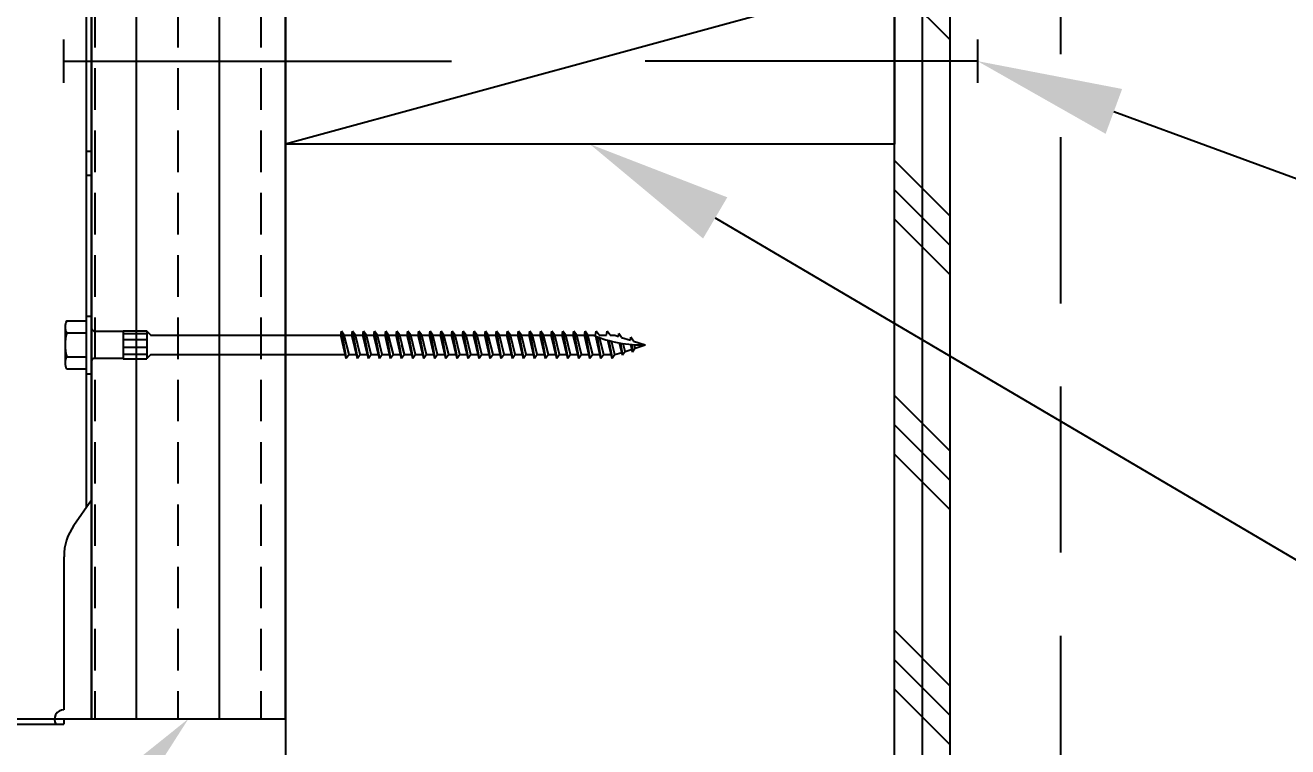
# Model space of a CAD drawing. Header units: inches. Extents: x -2661 to 42767, y -1222 to 9099.
# Drawn here: x -155.01 to -143.6, y 3463.62 to 3470.14 of the extents above; entities that cross this region are included whole.
import ezdxf
from ezdxf import colors
from ezdxf.entities.mleader import LeaderData, LeaderLine
from ezdxf.math import Vec2, Vec3

# ---------------------------------------------------------------- set-up
doc = ezdxf.new("R2010")
doc.units = ezdxf.units.IN
doc.header["$LTSCALE"] = 12
doc.header["$MEASUREMENT"] = 0
doc.linetypes.add('HIDDEN2', pattern=[0.1875, 0.125, -0.0625])
doc.layers.get('0').update_dxf_attribs({"linetype": 'CONTINUOUS'})
for name, color, linetype in [('S-ANNO-NOTE', 4, 'CONTINUOUS'), ('S-ARCH-FINISHES', 1, 'HIDDEN2'), ('S-FASTENERS', 2, 'CONTINUOUS'), ('S-NAIL', 2, 'CONTINUOUS'), ('S-SIMPSON', 2, 'CONTINUOUS'), ('S-WOOD', 3, 'CONTINUOUS')]:
    doc.layers.add(name, color=color, linetype=linetype)
doc.styles.add('Arial', font='arial.ttf', dxfattribs={"width": 0.85})

# ---------------------------------------------------------------- blocks, each defined once
blk = doc.blocks.new('*U1292')
at = {"color": 3}
blk.add_line((0.195, 0.25), (-0.195, 0.25), dxfattribs=at)
blk.add_line((0, 0.25), (0, -2.75))
blk = doc.blocks.new('IUS181-1188-r')
for p, q in [((-0.05, -0.05), (-0.05, -9.964)), ((0, -0.05), (0, -9.893)), ((-0.05, -6.751), (0, -6.751)), ((-0.05, -6.968), (0, -6.968)), ((-0.16, -10.127), (0, -9.898)), ((-0.25, -10.412), (-0.25, -11.795)), ((-2.25, -11.925), (-0.25, -11.925)), ((-0.25, -11.875), (-0.25, -11.925))]:
    blk.add_line(p, q)
at = {"linetype": 'Continuous'}
blk.add_line((-0.335, -11.875), (-0.25, -11.875), dxfattribs=at)
for centre, radius, start, end in [((0.248, -10.412), 0.497, 145, 180), ((-0.25, -11.88), 0.0855, 90, 211.7569)]:
    blk.add_arc(centre, radius, start, end)
blk = doc.blocks.new('*U1291')
at = {"layer": 'S-WOOD'}
h = blk.add_hatch(dxfattribs=at)
h.set_pattern_fill('ANSI33', color=1, scale=3, angle=45, style=0)
h.set_pattern_definition([(90, (0.25, -8.375), (-0.75, 1e-16), []), (90, (0.625, -8), (-0.75, 1e-16), [0.375, -0.1875])])
h.paths.add_polyline_path([(1.75, -11.875), (0, -11.875), (0, 0), (1.75, 0)])
at = {"color": 4}
blk.add_lwpolyline([(0, 0), (1.75, 0), (1.75, -11.875), (0, -11.875)], close=True, dxfattribs=at)
blk.add_lwpolyline([(1.75, -11.875), (0, -11.875), (0, 0), (1.75, 0)], close=True)
blk = doc.blocks.new('*U233')
at = {"color": 3}
blk.add_line((0.195, 0.25), (-0.195, 0.25), dxfattribs=at)
blk.add_line((0, 0.25), (0, -3.25))
blk = doc.blocks.new('*U517')
at = {"color": 0}
blk.add_line((0, 1.5), (5.5, 0), dxfattribs=at)
blk.add_lwpolyline([(0, 1.5), (0, 0), (5.5, 0), (5.5, 1.5)], close=True)
blk = doc.blocks.new('SDS.25X5-f')
at = {"layer": 'S-SIMPSON'}
for p, q in [((0.162, 0.24), (-0.162, 0.24)), ((-0.217, 0.224), (-0.217, 0.05)), ((-0.108, 0.224), (-0.108, 0.05)), ((0.108, 0.224), (0.108, 0.05)), ((0.217, 0.224), (0.217, 0.05)), ((0.26, 0.05), (-0.26, 0.05)), ((-0.26, 0.05), (-0.26, 0)), ((0.26, 0), (-0.26, 0)), ((0.26, 0.05), (0.26, 0)), ((-0.126, -0.286), (-0.126, -0.5)), ((0.126, -0.286), (-0.126, -0.286)), ((-0.082, -0.286), (-0.082, -0.5)), ((-0.019, -0.286), (-0.019, -0.5)), ((0.049, -0.286), (0.049, -0.5)), ((0.102, -0.286), (0.102, -0.5)), ((0.126, -0.286), (0.126, -0.5)), ((0.128, -0.5), (-0.124, -0.5)), ((-0.087, -0.536), (-0.123, -0.5)), ((-0.087, -0.536), (-0.087, -2.291)), ((0.123, -0.5), (0.087, -0.536)), ((0.087, -0.532), (0.087, -2.25)), ((0.087, -0.532), (0.087, -2.25)), ((-0.087, -0.575), (-0.087, -2.291)), ((-0.087, -2.225), (-0.087, -2.291)), ((-0.087, -2.225), (-0.087, -2.291)), ((-0.087, -2.225), (-0.087, -2.291)), ((0.087, -2.182), (0.087, -2.25)), ((0.087, -2.182), (0.087, -2.25))]:
    blk.add_line(p, q, dxfattribs=at)
at = {"layer": 'S-SIMPSON', "color": 1}
for p, q in [((-0.123, -2.3), (0.087, -2.25)), ((-0.123, -2.3), (0.087, -2.25)), ((-0.123, -2.3), (0.087, -2.25)), ((0.123, -2.256), (-0.123, -2.3)), ((0.123, -2.256), (-0.123, -2.3)), ((0.123, -2.256), (-0.123, -2.3)), ((0.087, -2.25), (0.123, -2.256)), ((0.087, -2.25), (0.123, -2.256)), ((0.087, -2.25), (0.123, -2.256)), ((0.087, -2.282), (0.123, -2.256)), ((0.087, -2.282), (0.123, -2.256)), ((0.087, -2.282), (0.123, -2.256)), ((-0.087, -2.325), (-0.123, -2.3)), ((-0.087, -2.325), (-0.123, -2.3)), ((-0.087, -2.325), (-0.123, -2.3)), ((-0.123, -2.4), (0.087, -2.35)), ((-0.123, -2.4), (0.087, -2.35)), ((-0.123, -2.4), (0.087, -2.35)), ((-0.123, -2.4), (0.087, -2.35)), ((0.123, -2.356), (-0.123, -2.4)), ((0.123, -2.356), (-0.123, -2.4)), ((0.123, -2.356), (-0.123, -2.4)), ((0.123, -2.356), (-0.123, -2.4)), ((-0.087, -2.325), (0.087, -2.282)), ((-0.087, -2.325), (0.087, -2.282)), ((-0.087, -2.325), (0.087, -2.282)), ((-0.087, -2.325), (-0.087, -2.391)), ((-0.087, -2.325), (-0.087, -2.391)), ((-0.087, -2.325), (-0.087, -2.391)), ((-0.087, -2.325), (-0.087, -2.391)), ((-0.087, -2.325), (-0.087, -2.391)), ((-0.087, -2.325), (-0.087, -2.391)), ((-0.087, -2.425), (0.087, -2.382)), ((-0.087, -2.425), (0.087, -2.382)), ((-0.087, -2.425), (0.087, -2.382)), ((-0.087, -2.425), (0.087, -2.382)), ((0.087, -2.282), (0.087, -2.35)), ((0.087, -2.282), (0.087, -2.35)), ((0.087, -2.282), (0.087, -2.35)), ((0.087, -2.282), (0.087, -2.35)), ((0.087, -2.282), (0.087, -2.35)), ((0.087, -2.282), (0.087, -2.35)), ((0.087, -2.35), (0.123, -2.356)), ((0.087, -2.35), (0.123, -2.356)), ((0.087, -2.35), (0.123, -2.356)), ((0.087, -2.35), (0.123, -2.356)), ((0.087, -2.382), (0.123, -2.356)), ((0.087, -2.382), (0.123, -2.356)), ((0.087, -2.382), (0.123, -2.356)), ((0.087, -2.382), (0.123, -2.356)), ((0.087, -2.382), (0.087, -2.45)), ((0.087, -2.382), (0.087, -2.45)), ((0.087, -2.382), (0.087, -2.45)), ((0.087, -2.382), (0.087, -2.45)), ((0.087, -2.382), (0.087, -2.45)), ((0.087, -2.382), (0.087, -2.45)), ((0.087, -2.382), (0.087, -2.45)), ((0.087, -2.382), (0.087, -2.45)), ((0.087, -2.382), (0.087, -2.45)), ((0.087, -2.382), (0.087, -2.45)), ((-0.087, -2.425), (-0.123, -2.4)), ((-0.087, -2.425), (-0.123, -2.4)), ((-0.087, -2.425), (-0.123, -2.4)), ((-0.087, -2.425), (-0.123, -2.4)), ((-0.087, -2.425), (-0.123, -2.4)), ((-0.123, -2.5), (0.087, -2.45)), ((-0.123, -2.5), (0.087, -2.45)), ((-0.123, -2.5), (0.087, -2.45)), ((-0.123, -2.5), (0.087, -2.45)), ((-0.123, -2.5), (0.087, -2.45)), ((-0.123, -2.5), (0.087, -2.45)), ((-0.123, -2.5), (0.087, -2.45)), ((-0.123, -2.5), (0.087, -2.45)), ((0.123, -2.456), (-0.123, -2.5)), ((0.123, -2.456), (-0.123, -2.5)), ((0.123, -2.456), (-0.123, -2.5)), ((0.123, -2.456), (-0.123, -2.5)), ((0.123, -2.456), (-0.123, -2.5)), ((0.123, -2.456), (-0.123, -2.5)), ((0.123, -2.456), (-0.123, -2.5)), ((0.123, -2.456), (-0.123, -2.5)), ((0.123, -2.456), (-0.123, -2.5)), ((-0.087, -2.525), (-0.123, -2.5)), ((-0.087, -2.525), (-0.123, -2.5)), ((-0.087, -2.525), (-0.123, -2.5)), ((-0.087, -2.525), (-0.123, -2.5)), ((-0.087, -2.525), (-0.123, -2.5)), ((-0.087, -2.525), (-0.123, -2.5)), ((-0.087, -2.525), (-0.123, -2.5)), ((-0.087, -2.525), (-0.123, -2.5)), ((-0.087, -2.525), (-0.123, -2.5)), ((-0.087, -2.525), (-0.123, -2.5)), ((-0.087, -2.525), (-0.123, -2.5)), ((-0.087, -2.525), (-0.123, -2.5)), ((-0.087, -2.525), (-0.123, -2.5)), ((-0.087, -2.425), (0, -2.403)), ((-0.087, -2.425), (-0.087, -2.491)), ((-0.087, -2.425), (-0.087, -2.491)), ((-0.087, -2.425), (-0.087, -2.491)), ((-0.087, -2.425), (-0.087, -2.491)), ((-0.087, -2.425), (-0.087, -2.491)), ((-0.087, -2.425), (-0.087, -2.491)), ((-0.087, -2.425), (-0.087, -2.491)), ((-0.087, -2.425), (-0.087, -2.491)), ((-0.087, -2.425), (-0.087, -2.491)), ((-0.087, -2.425), (-0.087, -2.491)), ((-0.087, -2.425), (-0.087, -2.491)), ((-0.087, -2.425), (-0.087, -2.491)), ((-0.087, -2.491), (0.087, -2.45)), ((-0.087, -2.525), (0.087, -2.482)), ((-0.087, -2.525), (0.087, -2.482)), ((-0.087, -2.525), (0.087, -2.482)), ((-0.087, -2.525), (0.087, -2.482)), ((-0.087, -2.525), (0.087, -2.482)), ((-0.087, -2.525), (0.087, -2.482)), ((-0.087, -2.525), (0.087, -2.482)), ((-0.087, -2.525), (0.087, -2.482)), ((-0.087, -2.525), (0.087, -2.482)), ((-0.087, -2.525), (0.013, -2.5)), ((-0.087, -2.525), (0.013, -2.5)), ((-0.087, -2.525), (0.013, -2.5)), ((-0.087, -2.525), (0, -2.503)), ((0.087, -2.45), (0.123, -2.456)), ((0.087, -2.45), (0.123, -2.456)), ((0.087, -2.45), (0.123, -2.456)), ((0.087, -2.45), (0.123, -2.456)), ((0.087, -2.45), (0.123, -2.456)), ((0.087, -2.45), (0.123, -2.456)), ((0.087, -2.45), (0.123, -2.456)), ((0.087, -2.45), (0.123, -2.456)), ((0.087, -2.45), (0.123, -2.456)), ((0.087, -2.482), (0.123, -2.456)), ((0.087, -2.482), (0.123, -2.456)), ((0.087, -2.482), (0.123, -2.456)), ((0.087, -2.482), (0.123, -2.456)), ((0.087, -2.482), (0.123, -2.456)), ((0.087, -2.482), (0.123, -2.456)), ((0.087, -2.482), (0.123, -2.456)), ((0.087, -2.482), (0.123, -2.456)), ((0.087, -2.482), (0.123, -2.456)), ((0.087, -2.482), (0.087, -2.55)), ((0.087, -2.482), (0.087, -2.55)), ((0.087, -2.482), (0.087, -2.55)), ((0.087, -2.482), (0.087, -2.55)), ((0.087, -2.482), (0.087, -2.55)), ((0.087, -2.482), (0.087, -2.55)), ((0.087, -2.482), (0.087, -2.55)), ((0.087, -2.482), (0.087, -2.55)), ((0.087, -2.482), (0.087, -2.55)), ((0.087, -2.482), (0.087, -2.55)), ((0.087, -2.482), (0.087, -2.55)), ((0.087, -2.482), (0.087, -2.55)), ((0.087, -2.482), (0.087, -2.55)), ((-0.123, -2.6), (0.087, -2.55)), ((-0.123, -2.6), (0.087, -2.55)), ((-0.123, -2.6), (0.087, -2.55)), ((-0.123, -2.6), (0.087, -2.55)), ((-0.123, -2.6), (0.087, -2.55)), ((-0.123, -2.6), (0.087, -2.55)), ((-0.123, -2.6), (0.087, -2.55)), ((-0.123, -2.6), (0.087, -2.55)), ((-0.123, -2.6), (0.087, -2.55)), ((0.123, -2.556), (-0.123, -2.6)), ((0.123, -2.556), (-0.123, -2.6)), ((0.123, -2.556), (-0.123, -2.6)), ((0.123, -2.556), (-0.123, -2.6)), ((0.123, -2.556), (-0.123, -2.6)), ((0.123, -2.556), (-0.123, -2.6)), ((0.123, -2.556), (-0.123, -2.6)), ((0.123, -2.556), (-0.123, -2.6)), ((0.123, -2.556), (-0.123, -2.6)), ((-0.087, -2.625), (-0.123, -2.6)), ((-0.087, -2.625), (-0.123, -2.6)), ((-0.087, -2.625), (-0.123, -2.6)), ((-0.087, -2.625), (-0.123, -2.6)), ((-0.087, -2.625), (-0.123, -2.6)), ((-0.087, -2.625), (-0.123, -2.6)), ((-0.087, -2.625), (-0.123, -2.6)), ((-0.087, -2.625), (-0.123, -2.6)), ((-0.087, -2.625), (-0.123, -2.6)), ((-0.087, -2.525), (-0.087, -2.591)), ((-0.087, -2.525), (-0.087, -2.591)), ((-0.087, -2.525), (-0.087, -2.591)), ((-0.087, -2.525), (-0.087, -2.591)), ((-0.087, -2.525), (-0.087, -2.591)), ((-0.087, -2.525), (-0.087, -2.591)), ((-0.087, -2.525), (-0.087, -2.591)), ((-0.087, -2.525), (-0.087, -2.591)), ((-0.087, -2.525), (-0.087, -2.591)), ((-0.087, -2.525), (-0.087, -2.591)), ((-0.087, -2.525), (-0.087, -2.591)), ((-0.087, -2.625), (0.087, -2.582)), ((-0.087, -2.625), (0.087, -2.582)), ((-0.087, -2.625), (0.087, -2.582)), ((-0.087, -2.625), (0.087, -2.582)), ((-0.087, -2.625), (0.087, -2.582)), ((-0.087, -2.625), (0.087, -2.582)), ((-0.087, -2.625), (0.087, -2.582)), ((-0.087, -2.625), (0.087, -2.582)), ((-0.087, -2.625), (0.087, -2.582)), ((0.087, -2.55), (0.123, -2.556)), ((0.087, -2.55), (0.123, -2.556)), ((0.087, -2.55), (0.123, -2.556)), ((0.087, -2.55), (0.123, -2.556)), ((0.087, -2.55), (0.123, -2.556)), ((0.087, -2.55), (0.123, -2.556)), ((0.087, -2.55), (0.123, -2.556)), ((0.087, -2.55), (0.123, -2.556)), ((0.087, -2.55), (0.123, -2.556)), ((0.087, -2.582), (0.123, -2.556)), ((0.087, -2.582), (0.123, -2.556)), ((0.087, -2.582), (0.123, -2.556)), ((0.087, -2.582), (0.123, -2.556)), ((0.087, -2.582), (0.123, -2.556)), ((0.087, -2.582), (0.123, -2.556)), ((0.087, -2.582), (0.123, -2.556)), ((0.087, -2.582), (0.123, -2.556)), ((0.087, -2.582), (0.123, -2.556)), ((0.087, -2.582), (0.087, -2.65)), ((0.087, -2.582), (0.087, -2.65)), ((0.087, -2.582), (0.087, -2.65)), ((0.087, -2.582), (0.087, -2.65)), ((0.087, -2.582), (0.087, -2.65)), ((0.087, -2.582), (0.087, -2.65)), ((0.087, -2.582), (0.087, -2.65)), ((0.087, -2.582), (0.087, -2.65)), ((0.087, -2.582), (0.087, -2.65)), ((0.087, -2.582), (0.087, -2.65)), ((0.087, -2.582), (0.087, -2.65)), ((-0.123, -2.7), (0.087, -2.65)), ((-0.123, -2.7), (0.087, -2.65)), ((-0.123, -2.7), (0.087, -2.65)), ((-0.123, -2.7), (0.087, -2.65)), ((-0.123, -2.7), (0.087, -2.65)), ((-0.123, -2.7), (0.087, -2.65)), ((-0.123, -2.7), (0.087, -2.65)), ((-0.123, -2.7), (0.087, -2.65)), ((-0.123, -2.7), (0.087, -2.65)), ((-0.123, -2.7), (0.087, -2.65)), ((-0.123, -2.7), (0.087, -2.65)), ((0.123, -2.656), (-0.123, -2.7)), ((0.123, -2.656), (-0.123, -2.7)), ((0.123, -2.656), (-0.123, -2.7)), ((0.123, -2.656), (-0.123, -2.7)), ((0.123, -2.656), (-0.123, -2.7)), ((0.123, -2.656), (-0.123, -2.7)), ((0.123, -2.656), (-0.123, -2.7)), ((0.123, -2.656), (-0.123, -2.7)), ((0.123, -2.656), (-0.123, -2.7)), ((0.123, -2.656), (-0.123, -2.7)), ((0.123, -2.656), (-0.123, -2.7)), ((-0.087, -2.725), (-0.123, -2.7)), ((-0.087, -2.725), (-0.123, -2.7)), ((-0.087, -2.725), (-0.123, -2.7)), ((-0.087, -2.725), (-0.123, -2.7)), ((-0.087, -2.725), (-0.123, -2.7)), ((-0.087, -2.725), (-0.123, -2.7)), ((-0.087, -2.725), (-0.123, -2.7)), ((-0.087, -2.725), (-0.123, -2.7)), ((-0.087, -2.725), (-0.123, -2.7)), ((-0.087, -2.725), (-0.123, -2.7)), ((-0.087, -2.725), (-0.123, -2.7)), ((-0.087, -2.725), (-0.123, -2.7)), ((-0.087, -2.725), (-0.123, -2.7)), ((-0.087, -2.625), (-0.087, -2.691)), ((-0.087, -2.625), (-0.087, -2.691)), ((-0.087, -2.625), (-0.087, -2.691)), ((-0.087, -2.625), (-0.087, -2.691)), ((-0.087, -2.625), (-0.087, -2.691)), ((-0.087, -2.625), (-0.087, -2.691)), ((-0.087, -2.625), (-0.087, -2.691)), ((-0.087, -2.625), (-0.087, -2.691)), ((-0.087, -2.625), (-0.087, -2.691)), ((-0.087, -2.625), (-0.087, -2.691)), ((-0.087, -2.625), (-0.087, -2.691)), ((-0.087, -2.725), (0.087, -2.682)), ((-0.087, -2.725), (0.087, -2.682)), ((-0.087, -2.725), (0.087, -2.682)), ((-0.087, -2.725), (0.087, -2.682)), ((-0.087, -2.725), (0.087, -2.682)), ((-0.087, -2.725), (0.087, -2.682)), ((-0.087, -2.725), (0.087, -2.682)), ((-0.087, -2.725), (0.087, -2.682)), ((-0.087, -2.725), (0.087, -2.682)), ((-0.087, -2.725), (0.087, -2.682)), ((-0.087, -2.725), (0.087, -2.682)), ((-0.087, -2.725), (0, -2.703)), ((-0.087, -2.725), (0, -2.703)), ((-0.087, -2.725), (-0.087, -2.791)), ((-0.087, -2.725), (-0.087, -2.791)), ((-0.087, -2.725), (-0.087, -2.791)), ((-0.087, -2.725), (-0.087, -2.791)), ((-0.087, -2.725), (-0.087, -2.791)), ((-0.087, -2.725), (-0.087, -2.791)), ((-0.087, -2.725), (-0.087, -2.791)), ((-0.087, -2.725), (-0.087, -2.791)), ((-0.087, -2.725), (-0.087, -2.791)), ((-0.087, -2.725), (-0.087, -2.791)), ((0.087, -2.65), (0.123, -2.656)), ((0.087, -2.65), (0.123, -2.656)), ((0.087, -2.65), (0.123, -2.656)), ((0.087, -2.65), (0.123, -2.656)), ((0.087, -2.65), (0.123, -2.656)), ((0.087, -2.65), (0.123, -2.656)), ((0.087, -2.65), (0.123, -2.656)), ((0.087, -2.65), (0.123, -2.656)), ((0.087, -2.65), (0.123, -2.656)), ((0.087, -2.65), (0.123, -2.656)), ((0.087, -2.65), (0.123, -2.656)), ((0.087, -2.682), (0.123, -2.656)), ((0.087, -2.682), (0.123, -2.656)), ((0.087, -2.682), (0.123, -2.656)), ((0.087, -2.682), (0.123, -2.656)), ((0.087, -2.682), (0.123, -2.656)), ((0.087, -2.682), (0.123, -2.656)), ((0.087, -2.682), (0.123, -2.656)), ((0.087, -2.682), (0.123, -2.656)), ((0.087, -2.682), (0.123, -2.656)), ((0.087, -2.682), (0.123, -2.656)), ((0.087, -2.682), (0.123, -2.656)), ((0.087, -2.682), (0.087, -2.75)), ((0.087, -2.682), (0.087, -2.75)), ((0.087, -2.682), (0.087, -2.75)), ((0.087, -2.682), (0.087, -2.75)), ((0.087, -2.682), (0.087, -2.75)), ((0.087, -2.682), (0.087, -2.75)), ((0.087, -2.682), (0.087, -2.75)), ((0.087, -2.682), (0.087, -2.75)), ((-0.123, -2.8), (0.087, -2.75)), ((-0.123, -2.8), (0.087, -2.75)), ((-0.123, -2.8), (0.087, -2.75)), ((-0.123, -2.8), (0.087, -2.75)), ((-0.123, -2.8), (0.087, -2.75)), ((-0.123, -2.8), (0.087, -2.75)), ((-0.123, -2.8), (0.087, -2.75)), ((-0.123, -2.8), (0.087, -2.75)), ((0.123, -2.756), (-0.123, -2.8)), ((0.123, -2.756), (-0.123, -2.8)), ((0.123, -2.756), (-0.123, -2.8)), ((0.123, -2.756), (-0.123, -2.8)), ((0.123, -2.756), (-0.123, -2.8)), ((0.123, -2.756), (-0.123, -2.8)), ((0.123, -2.756), (-0.123, -2.8)), ((0.123, -2.756), (-0.123, -2.8)), ((0.123, -2.756), (-0.123, -2.8)), ((-0.087, -2.825), (-0.123, -2.8)), ((-0.087, -2.825), (-0.123, -2.8)), ((-0.087, -2.825), (-0.123, -2.8)), ((-0.087, -2.825), (-0.123, -2.8)), ((-0.087, -2.825), (-0.123, -2.8)), ((-0.087, -2.825), (-0.123, -2.8)), ((-0.087, -2.825), (-0.123, -2.8)), ((-0.087, -2.825), (-0.123, -2.8)), ((-0.087, -2.825), (-0.123, -2.8)), ((-0.087, -2.825), (-0.123, -2.8)), ((-0.123, -2.9), (0.087, -2.85)), ((-0.123, -2.9), (0.087, -2.85)), ((-0.123, -2.9), (0.087, -2.85)), ((-0.123, -2.9), (0.087, -2.85)), ((-0.123, -2.9), (0.087, -2.85)), ((-0.123, -2.9), (0.087, -2.85)), ((-0.087, -2.791), (0.087, -2.75)), ((-0.087, -2.825), (0.087, -2.782)), ((-0.087, -2.825), (0.087, -2.782)), ((-0.087, -2.825), (0.087, -2.782)), ((-0.087, -2.825), (0.087, -2.782)), ((-0.087, -2.825), (0.087, -2.782)), ((-0.087, -2.825), (0.087, -2.782)), ((-0.087, -2.825), (0.087, -2.782)), ((-0.087, -2.825), (0.087, -2.782)), ((-0.087, -2.825), (0.087, -2.782)), ((-0.087, -2.825), (0, -2.803)), ((-0.087, -2.825), (-0.087, -2.891)), ((-0.087, -2.825), (-0.087, -2.891)), ((-0.087, -2.825), (-0.087, -2.891)), ((-0.087, -2.825), (-0.087, -2.891)), ((-0.087, -2.825), (-0.087, -2.891)), ((-0.087, -2.825), (-0.087, -2.891)), ((-0.087, -2.825), (-0.087, -2.891)), ((-0.087, -2.825), (-0.087, -2.891)), ((0.087, -2.75), (0.123, -2.756)), ((0.087, -2.75), (0.123, -2.756)), ((0.087, -2.75), (0.123, -2.756)), ((0.087, -2.75), (0.123, -2.756)), ((0.087, -2.75), (0.123, -2.756)), ((0.087, -2.75), (0.123, -2.756)), ((0.087, -2.75), (0.123, -2.756)), ((0.087, -2.75), (0.123, -2.756)), ((0.087, -2.75), (0.123, -2.756)), ((0.087, -2.782), (0.123, -2.756)), ((0.087, -2.782), (0.123, -2.756)), ((0.087, -2.782), (0.123, -2.756)), ((0.087, -2.782), (0.123, -2.756)), ((0.087, -2.782), (0.123, -2.756)), ((0.087, -2.782), (0.123, -2.756)), ((0.087, -2.782), (0.123, -2.756)), ((0.087, -2.782), (0.123, -2.756)), ((0.087, -2.782), (0.123, -2.756)), ((0.087, -2.782), (0.087, -2.85)), ((0.087, -2.782), (0.087, -2.85)), ((0.087, -2.782), (0.087, -2.85)), ((0.087, -2.782), (0.087, -2.85)), ((0.087, -2.782), (0.087, -2.85)), ((0.087, -2.782), (0.087, -2.85)), ((0.087, -2.782), (0.087, -2.85)), ((0.087, -2.782), (0.087, -2.85)), ((0.087, -2.782), (0.087, -2.85)), ((0.087, -2.85), (0.123, -2.856)), ((0.087, -2.85), (0.123, -2.856)), ((0.087, -2.85), (0.123, -2.856)), ((0.087, -2.85), (0.123, -2.856)), ((0.087, -2.85), (0.123, -2.856)), ((0.087, -2.85), (0.123, -2.856)), ((0.123, -2.856), (-0.123, -2.9)), ((0.123, -2.856), (-0.123, -2.9)), ((0.123, -2.856), (-0.123, -2.9)), ((0.123, -2.856), (-0.123, -2.9)), ((0.123, -2.856), (-0.123, -2.9)), ((0.123, -2.856), (-0.123, -2.9)), ((-0.087, -2.925), (-0.123, -2.9)), ((-0.087, -2.925), (-0.123, -2.9)), ((-0.087, -2.925), (-0.123, -2.9)), ((-0.087, -2.925), (-0.123, -2.9)), ((-0.087, -2.925), (-0.123, -2.9)), ((-0.087, -2.925), (-0.123, -2.9)), ((-0.123, -3), (0.087, -2.95)), ((-0.123, -3), (0.087, -2.95)), ((-0.123, -3), (0.087, -2.95)), ((-0.123, -3), (0.087, -2.95)), ((-0.123, -3), (0.087, -2.95)), ((-0.123, -3), (0.087, -2.95)), ((-0.123, -3), (0.087, -2.95)), ((0.123, -2.956), (-0.123, -3)), ((0.123, -2.956), (-0.123, -3)), ((0.123, -2.956), (-0.123, -3)), ((0.123, -2.956), (-0.123, -3)), ((0.123, -2.956), (-0.123, -3)), ((0.123, -2.956), (-0.123, -3)), ((0.123, -2.956), (-0.123, -3)), ((-0.087, -2.925), (0.087, -2.882)), ((-0.087, -2.925), (0.087, -2.882)), ((-0.087, -2.925), (0.087, -2.882)), ((-0.087, -2.925), (0.087, -2.882)), ((-0.087, -2.925), (0.087, -2.882)), ((-0.087, -2.925), (0.087, -2.882)), ((-0.087, -2.925), (-0.087, -2.991)), ((-0.087, -2.925), (-0.087, -2.991)), ((-0.087, -2.925), (-0.087, -2.991)), ((-0.087, -2.925), (-0.087, -2.991)), ((-0.087, -2.925), (-0.087, -2.991)), ((-0.087, -2.925), (-0.087, -2.991)), ((-0.087, -2.925), (-0.087, -2.991)), ((0.087, -2.882), (0.123, -2.856)), ((0.087, -2.882), (0.123, -2.856)), ((0.087, -2.882), (0.123, -2.856)), ((0.087, -2.882), (0.123, -2.856)), ((0.087, -2.882), (0.123, -2.856)), ((0.087, -2.882), (0.123, -2.856)), ((0.087, -2.882), (0.087, -2.95)), ((0.087, -2.882), (0.087, -2.95)), ((0.087, -2.882), (0.087, -2.95)), ((0.087, -2.882), (0.087, -2.95)), ((0.087, -2.882), (0.087, -2.95)), ((0.087, -2.882), (0.087, -2.95)), ((0.087, -2.882), (0.087, -2.95)), ((0.087, -2.95), (0.123, -2.956)), ((0.087, -2.95), (0.123, -2.956)), ((0.087, -2.95), (0.123, -2.956)), ((0.087, -2.95), (0.123, -2.956)), ((0.087, -2.95), (0.123, -2.956)), ((0.087, -2.95), (0.123, -2.956)), ((0.087, -2.95), (0.123, -2.956)), ((0.087, -2.982), (0.123, -2.956)), ((0.087, -2.982), (0.123, -2.956)), ((0.087, -2.982), (0.123, -2.956)), ((0.087, -2.982), (0.123, -2.956)), ((0.087, -2.982), (0.123, -2.956)), ((0.087, -2.982), (0.123, -2.956)), ((0.087, -2.982), (0.123, -2.956)), ((-0.087, -3.025), (-0.123, -3)), ((-0.087, -3.025), (-0.123, -3)), ((-0.087, -3.025), (-0.123, -3)), ((-0.087, -3.025), (-0.123, -3)), ((-0.087, -3.025), (-0.123, -3)), ((-0.087, -3.025), (-0.123, -3)), ((-0.087, -3.025), (-0.123, -3)), ((-0.087, -3.025), (-0.123, -3)), ((-0.123, -3.1), (0.087, -3.05)), ((-0.123, -3.1), (0.087, -3.05)), ((-0.123, -3.1), (0.087, -3.05)), ((-0.123, -3.1), (0.087, -3.05)), ((-0.123, -3.1), (0.087, -3.05)), ((-0.123, -3.1), (0.087, -3.05)), ((0.123, -3.056), (-0.123, -3.1)), ((0.123, -3.056), (-0.123, -3.1)), ((0.123, -3.056), (-0.123, -3.1)), ((0.123, -3.056), (-0.123, -3.1)), ((0.123, -3.056), (-0.123, -3.1)), ((0.123, -3.056), (-0.123, -3.1)), ((-0.087, -3.025), (0.087, -2.982)), ((-0.087, -3.025), (0.087, -2.982)), ((-0.087, -3.025), (0.087, -2.982)), ((-0.087, -3.025), (0.087, -2.982)), ((-0.087, -3.025), (0.087, -2.982)), ((-0.087, -3.025), (0.087, -2.982)), ((-0.087, -3.025), (0.087, -2.982)), ((-0.087, -3.025), (0, -3.003)), ((-0.087, -3.025), (-0.087, -3.091)), ((-0.087, -3.025), (-0.087, -3.091)), ((-0.087, -3.025), (-0.087, -3.091)), ((-0.087, -3.025), (-0.087, -3.091)), ((-0.087, -3.025), (-0.087, -3.091)), ((-0.087, -3.025), (-0.087, -3.091)), ((-0.087, -3.025), (-0.087, -3.091)), ((-0.087, -3.025), (-0.087, -3.091)), ((0.087, -2.982), (0.087, -3.05)), ((0.087, -2.982), (0.087, -3.05)), ((0.087, -2.982), (0.087, -3.05)), ((0.087, -2.982), (0.087, -3.05)), ((0.087, -2.982), (0.087, -3.05)), ((0.087, -2.982), (0.087, -3.05)), ((0.087, -2.982), (0.087, -3.05)), ((0.087, -2.982), (0.087, -3.05)), ((0.087, -2.982), (0.087, -3.05)), ((0.087, -2.982), (0.087, -3.05)), ((0.087, -2.982), (0.087, -3.05)), ((0.087, -2.982), (0.087, -3.05)), ((0.087, -2.982), (0.087, -3.05)), ((0.087, -2.982), (0.087, -3.05)), ((0.087, -3.05), (0.123, -3.056)), ((0.087, -3.05), (0.123, -3.056)), ((0.087, -3.05), (0.123, -3.056)), ((0.087, -3.05), (0.123, -3.056)), ((0.087, -3.05), (0.123, -3.056)), ((0.087, -3.05), (0.123, -3.056)), ((0.087, -3.082), (0.123, -3.056)), ((0.087, -3.082), (0.123, -3.056)), ((0.087, -3.082), (0.123, -3.056)), ((0.087, -3.082), (0.123, -3.056)), ((0.087, -3.082), (0.123, -3.056)), ((0.087, -3.082), (0.123, -3.056)), ((-0.087, -3.125), (-0.123, -3.1)), ((-0.087, -3.125), (-0.123, -3.1)), ((-0.087, -3.125), (-0.123, -3.1)), ((-0.087, -3.125), (-0.123, -3.1)), ((-0.087, -3.125), (-0.123, -3.1)), ((-0.087, -3.125), (-0.123, -3.1)), ((-0.087, -3.125), (-0.123, -3.1)), ((-0.123, -3.2), (0.087, -3.15)), ((-0.123, -3.2), (0.087, -3.15)), ((-0.123, -3.2), (0.087, -3.15)), ((0.123, -3.156), (-0.123, -3.2)), ((0.123, -3.156), (-0.123, -3.2)), ((0.123, -3.156), (-0.123, -3.2)), ((-0.087, -3.125), (0.087, -3.082)), ((-0.087, -3.125), (0.087, -3.082)), ((-0.087, -3.125), (0.087, -3.082)), ((-0.087, -3.125), (0.087, -3.082)), ((-0.087, -3.125), (0.087, -3.082)), ((-0.087, -3.125), (0.087, -3.082)), ((-0.087, -3.125), (0, -3.103)), ((-0.087, -3.125), (-0.087, -3.191)), ((-0.087, -3.125), (-0.087, -3.191)), ((-0.087, -3.125), (-0.087, -3.191)), ((-0.087, -3.125), (-0.087, -3.191)), ((-0.087, -3.125), (-0.087, -3.191)), ((-0.087, -3.125), (-0.087, -3.191)), ((-0.087, -3.125), (-0.087, -3.191)), ((-0.087, -3.225), (0.087, -3.182)), ((-0.087, -3.225), (0.087, -3.182)), ((-0.087, -3.225), (0.087, -3.182)), ((0.087, -3.082), (0.087, -3.15)), ((0.087, -3.082), (0.087, -3.15)), ((0.087, -3.082), (0.087, -3.15)), ((0.087, -3.082), (0.087, -3.15)), ((0.087, -3.082), (0.087, -3.15)), ((0.087, -3.082), (0.087, -3.15)), ((0.087, -3.082), (0.087, -3.15)), ((0.087, -3.15), (0.123, -3.156)), ((0.087, -3.15), (0.123, -3.156)), ((0.087, -3.15), (0.123, -3.156)), ((0.087, -3.182), (0.123, -3.156)), ((0.087, -3.182), (0.123, -3.156)), ((0.087, -3.182), (0.123, -3.156)), ((0.087, -3.182), (0.087, -3.25)), ((0.087, -3.182), (0.087, -3.25)), ((0.087, -3.182), (0.087, -3.25)), ((0.087, -3.182), (0.087, -3.25)), ((0.087, -3.182), (0.087, -3.25)), ((-0.087, -3.225), (-0.123, -3.2)), ((-0.087, -3.225), (-0.123, -3.2)), ((-0.087, -3.225), (-0.123, -3.2)), ((-0.123, -3.3), (0.087, -3.25)), ((-0.123, -3.3), (0.087, -3.25)), ((-0.123, -3.3), (0.087, -3.25)), ((0.123, -3.256), (-0.123, -3.3)), ((0.123, -3.256), (-0.123, -3.3)), ((0.123, -3.256), (-0.123, -3.3)), ((-0.087, -3.325), (-0.123, -3.3)), ((-0.087, -3.325), (-0.123, -3.3)), ((-0.087, -3.325), (-0.123, -3.3)), ((-0.087, -3.225), (-0.087, -3.291)), ((-0.087, -3.225), (-0.087, -3.291)), ((-0.087, -3.225), (-0.087, -3.291)), ((-0.087, -3.225), (-0.087, -3.291)), ((-0.087, -3.225), (-0.087, -3.291)), ((-0.087, -3.325), (0.087, -3.282)), ((-0.087, -3.325), (0.087, -3.282)), ((-0.087, -3.325), (0.087, -3.282)), ((0.087, -3.25), (0.123, -3.256)), ((0.087, -3.25), (0.123, -3.256)), ((0.087, -3.25), (0.123, -3.256)), ((0.087, -3.282), (0.123, -3.256)), ((0.087, -3.282), (0.123, -3.256)), ((0.087, -3.282), (0.123, -3.256)), ((0.087, -3.282), (0.087, -3.35)), ((0.087, -3.282), (0.087, -3.35)), ((0.087, -3.282), (0.087, -3.35)), ((0.087, -3.282), (0.087, -3.35)), ((0.087, -3.282), (0.087, -3.35)), ((0.087, -3.282), (0.087, -3.35)), ((0.087, -3.282), (0.087, -3.35)), ((0.087, -3.282), (0.087, -3.35)), ((-0.123, -3.4), (0.087, -3.35)), ((-0.123, -3.4), (0.087, -3.35)), ((-0.123, -3.4), (0.087, -3.35)), ((-0.123, -3.4), (0.087, -3.35)), ((0.123, -3.356), (-0.123, -3.4)), ((0.123, -3.356), (-0.123, -3.4)), ((0.123, -3.356), (-0.123, -3.4)), ((0.123, -3.356), (-0.123, -3.4)), ((-0.087, -3.425), (-0.123, -3.4)), ((-0.087, -3.425), (-0.123, -3.4)), ((-0.087, -3.425), (-0.123, -3.4)), ((-0.087, -3.425), (-0.123, -3.4)), ((-0.087, -3.325), (-0.087, -3.391)), ((-0.087, -3.325), (-0.087, -3.391)), ((-0.087, -3.325), (-0.087, -3.391)), ((-0.087, -3.325), (-0.087, -3.391)), ((-0.087, -3.325), (-0.087, -3.391)), ((-0.087, -3.325), (-0.087, -3.391)), ((-0.087, -3.325), (-0.087, -3.391)), ((-0.087, -3.325), (-0.087, -3.391)), ((-0.087, -3.425), (0.087, -3.382)), ((-0.087, -3.425), (0.087, -3.382)), ((-0.087, -3.425), (0.087, -3.382)), ((-0.087, -3.425), (0.087, -3.382)), ((0.087, -3.35), (0.123, -3.356)), ((0.087, -3.35), (0.123, -3.356)), ((0.087, -3.35), (0.123, -3.356)), ((0.087, -3.35), (0.123, -3.356)), ((0.087, -3.382), (0.123, -3.356)), ((0.087, -3.382), (0.123, -3.356)), ((0.087, -3.382), (0.123, -3.356)), ((0.087, -3.382), (0.123, -3.356)), ((0.087, -3.382), (0.087, -3.45)), ((0.087, -3.382), (0.087, -3.45)), ((0.087, -3.382), (0.087, -3.45)), ((0.087, -3.382), (0.087, -3.45)), ((0.087, -3.382), (0.087, -3.45)), ((0.087, -3.382), (0.087, -3.45)), ((-0.123, -3.5), (0.087, -3.45)), ((-0.123, -3.5), (0.087, -3.45)), ((-0.123, -3.5), (0.087, -3.45)), ((-0.123, -3.5), (0.087, -3.45)), ((0.123, -3.456), (-0.123, -3.5)), ((0.123, -3.456), (-0.123, -3.5)), ((0.123, -3.456), (-0.123, -3.5)), ((0.123, -3.456), (-0.123, -3.5)), ((-0.087, -3.525), (-0.123, -3.5)), ((-0.087, -3.525), (-0.123, -3.5)), ((-0.087, -3.525), (-0.123, -3.5)), ((-0.087, -3.525), (-0.123, -3.5)), ((-0.087, -3.525), (-0.123, -3.5)), ((-0.087, -3.425), (-0.087, -3.491)), ((-0.087, -3.425), (-0.087, -3.491)), ((-0.087, -3.425), (-0.087, -3.491)), ((-0.087, -3.425), (-0.087, -3.491)), ((-0.087, -3.425), (-0.087, -3.491)), ((-0.087, -3.425), (-0.087, -3.491)), ((-0.087, -3.525), (0.087, -3.482)), ((-0.087, -3.525), (0.087, -3.482)), ((-0.087, -3.525), (0.087, -3.482)), ((-0.087, -3.525), (0.087, -3.482)), ((-0.087, -3.525), (0, -3.503)), ((-0.087, -3.525), (-0.087, -3.591)), ((-0.087, -3.525), (-0.087, -3.591)), ((-0.087, -3.525), (-0.087, -3.591)), ((-0.087, -3.525), (-0.087, -3.591)), ((-0.087, -3.525), (-0.087, -3.591)), ((-0.087, -3.525), (-0.087, -3.591)), ((-0.087, -3.525), (-0.087, -3.591)), ((0.087, -3.45), (0.123, -3.456)), ((0.087, -3.45), (0.123, -3.456)), ((0.087, -3.45), (0.123, -3.456)), ((0.087, -3.45), (0.123, -3.456)), ((0.087, -3.482), (0.123, -3.456)), ((0.087, -3.482), (0.123, -3.456)), ((0.087, -3.482), (0.123, -3.456)), ((0.087, -3.482), (0.123, -3.456)), ((0.087, -3.482), (0.087, -3.55)), ((0.087, -3.482), (0.087, -3.55)), ((0.087, -3.482), (0.087, -3.55)), ((0.087, -3.482), (0.087, -3.55)), ((0.087, -3.482), (0.087, -3.55)), ((0.087, -3.482), (0.087, -3.55)), ((0.087, -3.482), (0.087, -3.55)), ((-0.123, -3.6), (0.087, -3.55)), ((-0.123, -3.6), (0.087, -3.55)), ((-0.123, -3.6), (0.087, -3.55)), ((-0.123, -3.6), (0.087, -3.55)), ((0.123, -3.556), (-0.123, -3.6)), ((0.123, -3.556), (-0.123, -3.6)), ((0.123, -3.556), (-0.123, -3.6)), ((0.123, -3.556), (-0.123, -3.6)), ((-0.087, -3.625), (-0.123, -3.6)), ((-0.087, -3.625), (-0.123, -3.6)), ((-0.087, -3.625), (-0.123, -3.6)), ((-0.087, -3.625), (-0.123, -3.6)), ((-0.087, -3.625), (0.087, -3.582)), ((-0.087, -3.625), (0.087, -3.582)), ((-0.087, -3.625), (0.087, -3.582)), ((-0.087, -3.625), (0.087, -3.582)), ((-0.087, -3.625), (-0.087, -3.691)), ((-0.087, -3.625), (-0.087, -3.691)), ((-0.087, -3.625), (-0.087, -3.691)), ((-0.087, -3.625), (-0.087, -3.691)), ((-0.087, -3.625), (-0.087, -3.691)), ((-0.087, -3.625), (-0.087, -3.691)), ((-0.087, -3.625), (-0.087, -3.691)), ((0.087, -3.55), (0.123, -3.556)), ((0.087, -3.55), (0.123, -3.556)), ((0.087, -3.55), (0.123, -3.556)), ((0.087, -3.55), (0.123, -3.556)), ((0.087, -3.582), (0.123, -3.556)), ((0.087, -3.582), (0.123, -3.556)), ((0.087, -3.582), (0.123, -3.556)), ((0.087, -3.582), (0.123, -3.556)), ((0.087, -3.582), (0.087, -3.65)), ((0.087, -3.582), (0.087, -3.65)), ((0.087, -3.582), (0.087, -3.65)), ((0.087, -3.582), (0.087, -3.65)), ((0.087, -3.582), (0.087, -3.65)), ((0.087, -3.582), (0.087, -3.65)), ((0.087, -3.582), (0.087, -3.65)), ((-0.123, -3.7), (0.087, -3.65)), ((-0.123, -3.7), (0.087, -3.65)), ((-0.123, -3.7), (0.087, -3.65)), ((-0.123, -3.7), (0.087, -3.65)), ((-0.123, -3.7), (0.087, -3.65)), ((0.123, -3.656), (-0.123, -3.7)), ((0.123, -3.656), (-0.123, -3.7)), ((0.123, -3.656), (-0.123, -3.7)), ((0.123, -3.656), (-0.123, -3.7)), ((0.123, -3.656), (-0.123, -3.7)), ((-0.087, -3.725), (-0.123, -3.7)), ((-0.087, -3.725), (-0.123, -3.7)), ((-0.087, -3.725), (-0.123, -3.7)), ((-0.087, -3.725), (-0.123, -3.7)), ((-0.087, -3.725), (-0.123, -3.7)), ((-0.123, -3.8), (0.087, -3.75)), ((-0.123, -3.8), (0.087, -3.75)), ((-0.123, -3.8), (0.087, -3.75)), ((-0.123, -3.8), (0.087, -3.75)), ((0.123, -3.756), (-0.123, -3.8)), ((0.123, -3.756), (-0.123, -3.8)), ((0.123, -3.756), (-0.123, -3.8)), ((0.123, -3.756), (-0.123, -3.8)), ((-0.087, -3.725), (0.087, -3.682)), ((-0.087, -3.725), (0.087, -3.682)), ((-0.087, -3.725), (0.087, -3.682)), ((-0.087, -3.725), (0.087, -3.682)), ((-0.087, -3.725), (0.087, -3.682)), ((-0.087, -3.725), (-0.087, -3.791)), ((-0.087, -3.725), (-0.087, -3.791)), ((-0.087, -3.725), (-0.087, -3.791)), ((-0.087, -3.725), (-0.087, -3.791)), ((0.087, -3.65), (0.123, -3.656)), ((0.087, -3.65), (0.123, -3.656)), ((0.087, -3.65), (0.123, -3.656)), ((0.087, -3.65), (0.123, -3.656)), ((0.087, -3.65), (0.123, -3.656)), ((0.087, -3.682), (0.123, -3.656)), ((0.087, -3.682), (0.123, -3.656)), ((0.087, -3.682), (0.123, -3.656)), ((0.087, -3.682), (0.123, -3.656)), ((0.087, -3.682), (0.123, -3.656)), ((0.087, -3.682), (0.087, -3.75)), ((0.087, -3.682), (0.087, -3.75)), ((0.087, -3.682), (0.087, -3.75)), ((0.087, -3.682), (0.087, -3.75)), ((0.087, -3.75), (0.123, -3.756)), ((0.087, -3.75), (0.123, -3.756)), ((0.087, -3.75), (0.123, -3.756)), ((0.087, -3.75), (0.123, -3.756)), ((0.087, -3.782), (0.123, -3.756)), ((0.087, -3.782), (0.123, -3.756)), ((0.087, -3.782), (0.123, -3.756)), ((0.087, -3.782), (0.123, -3.756)), ((-0.087, -3.825), (-0.123, -3.8)), ((-0.087, -3.825), (-0.123, -3.8)), ((-0.087, -3.825), (-0.123, -3.8)), ((-0.087, -3.825), (-0.123, -3.8)), ((-0.123, -3.9), (0.087, -3.85)), ((-0.123, -3.9), (0.087, -3.85)), ((-0.123, -3.9), (0.087, -3.85)), ((-0.123, -3.9), (0.087, -3.85)), ((0.123, -3.856), (-0.123, -3.9)), ((0.123, -3.856), (-0.123, -3.9)), ((0.123, -3.856), (-0.123, -3.9)), ((0.123, -3.856), (-0.123, -3.9)), ((-0.087, -3.825), (0.087, -3.782)), ((-0.087, -3.825), (0.087, -3.782)), ((-0.087, -3.825), (0.087, -3.782)), ((-0.087, -3.825), (0.087, -3.782)), ((-0.087, -3.825), (-0.087, -3.891)), ((-0.087, -3.825), (-0.087, -3.891)), ((-0.087, -3.825), (-0.087, -3.891)), ((-0.087, -3.825), (-0.087, -3.891)), ((-0.087, -3.825), (-0.087, -3.891)), ((-0.087, -3.825), (-0.087, -3.891)), ((0.087, -3.782), (0.087, -3.85)), ((0.087, -3.782), (0.087, -3.85)), ((0.087, -3.782), (0.087, -3.85)), ((0.087, -3.782), (0.087, -3.85)), ((0.087, -3.782), (0.087, -3.85)), ((0.087, -3.782), (0.087, -3.85)), ((0.087, -3.85), (0.123, -3.856)), ((0.087, -3.85), (0.123, -3.856)), ((0.087, -3.85), (0.123, -3.856)), ((0.087, -3.85), (0.123, -3.856)), ((0.087, -3.882), (0.123, -3.856)), ((0.087, -3.882), (0.123, -3.856)), ((0.087, -3.882), (0.123, -3.856)), ((0.087, -3.882), (0.123, -3.856)), ((-0.087, -3.925), (-0.123, -3.9)), ((-0.087, -3.925), (-0.123, -3.9)), ((-0.087, -3.925), (-0.123, -3.9)), ((-0.087, -3.925), (-0.123, -3.9)), ((-0.123, -4), (0.087, -3.95)), ((-0.123, -4), (0.087, -3.95)), ((-0.123, -4), (0.087, -3.95)), ((-0.123, -4), (0.087, -3.95)), ((0.123, -3.956), (-0.123, -4)), ((0.123, -3.956), (-0.123, -4)), ((0.123, -3.956), (-0.123, -4)), ((0.123, -3.956), (-0.123, -4)), ((-0.087, -3.925), (0.087, -3.882)), ((-0.087, -3.925), (0.087, -3.882)), ((-0.087, -3.925), (0.087, -3.882)), ((-0.087, -3.925), (0.087, -3.882)), ((-0.087, -3.925), (-0.087, -3.991)), ((-0.087, -3.925), (-0.087, -3.991)), ((-0.087, -3.925), (-0.087, -3.991)), ((-0.087, -3.925), (-0.087, -3.991)), ((-0.087, -4.025), (0.087, -3.982)), ((-0.087, -4.025), (0.087, -3.982)), ((-0.087, -4.025), (0.087, -3.982)), ((-0.087, -4.025), (0.087, -3.982)), ((0.087, -3.882), (0.087, -3.95)), ((0.087, -3.882), (0.087, -3.95)), ((0.087, -3.882), (0.087, -3.95)), ((0.087, -3.882), (0.087, -3.95)), ((0.087, -3.95), (0.123, -3.956)), ((0.087, -3.95), (0.123, -3.956)), ((0.087, -3.95), (0.123, -3.956)), ((0.087, -3.95), (0.123, -3.956)), ((0.087, -3.982), (0.123, -3.956)), ((0.087, -3.982), (0.123, -3.956)), ((0.087, -3.982), (0.123, -3.956)), ((0.087, -3.982), (0.123, -3.956)), ((0.087, -3.982), (0.087, -4.05)), ((-0.087, -4.025), (-0.123, -4)), ((-0.087, -4.025), (-0.123, -4)), ((-0.087, -4.025), (-0.123, -4)), ((-0.087, -4.025), (-0.123, -4)), ((-0.123, -4.1), (0.087, -4.05)), ((-0.123, -4.1), (0.087, -4.05)), ((0.123, -4.056), (-0.123, -4.1)), ((0.123, -4.056), (-0.123, -4.1)), ((-0.087, -4.125), (-0.123, -4.1)), ((-0.087, -4.125), (-0.123, -4.1)), ((-0.087, -4.025), (-0.087, -4.091)), ((-0.087, -4.125), (0.087, -4.082)), ((-0.087, -4.125), (0.087, -4.082)), ((0.087, -4.05), (0.123, -4.056)), ((0.087, -4.05), (0.123, -4.056)), ((0.087, -4.082), (0.123, -4.056)), ((0.087, -4.082), (0.123, -4.056)), ((0.087, -4.082), (0.087, -4.15)), ((0.087, -4.082), (0.087, -4.15)), ((-0.123, -4.2), (0.087, -4.15)), ((-0.123, -4.2), (0.087, -4.15)), ((0.123, -4.156), (-0.123, -4.2)), ((0.123, -4.156), (-0.123, -4.2)), ((-0.087, -4.225), (-0.123, -4.2)), ((-0.087, -4.225), (-0.123, -4.2)), ((-0.087, -4.125), (-0.087, -4.191)), ((-0.087, -4.125), (-0.087, -4.191)), ((-0.087, -4.225), (0.087, -4.182)), ((-0.087, -4.225), (0.087, -4.182)), ((0.087, -4.15), (0.123, -4.156)), ((0.087, -4.15), (0.123, -4.156)), ((0.087, -4.182), (0.123, -4.156)), ((0.087, -4.182), (0.123, -4.156)), ((0.087, -4.182), (0.087, -4.25)), ((-0.123, -4.3), (0.087, -4.25)), ((0.123, -4.256), (-0.123, -4.3)), ((-0.087, -4.325), (-0.123, -4.3)), ((-0.087, -4.225), (-0.087, -4.291)), ((-0.087, -4.325), (0.087, -4.282)), ((-0.087, -4.325), (-0.087, -4.391)), ((0.087, -4.25), (0.123, -4.256)), ((0.087, -4.282), (0.123, -4.256)), ((0.087, -4.282), (0.087, -4.35)), ((-0.123, -4.4), (0.087, -4.35)), ((0.123, -4.356), (-0.123, -4.4)), ((-0.087, -4.425), (-0.123, -4.4)), ((-0.087, -4.425), (0.087, -4.382)), ((-0.087, -4.425), (-0.087, -4.491)), ((0.087, -4.35), (0.123, -4.356)), ((0.087, -4.382), (0.123, -4.356)), ((0.087, -4.382), (0.087, -4.45)), ((-0.123, -4.5), (0.087, -4.45)), ((0.123, -4.456), (-0.123, -4.5)), ((-0.087, -4.525), (-0.123, -4.5)), ((-0.123, -4.6), (0.079, -4.552)), ((-0.087, -4.525), (0.087, -4.482)), ((-0.087, -4.525), (-0.087, -4.591)), ((0.087, -4.45), (0.123, -4.456)), ((0.087, -4.482), (0.123, -4.456)), ((0.087, -4.482), (0.087, -4.55)), ((0.087, -4.55), (0.123, -4.556)), ((0.087, -4.582), (0.123, -4.556)), ((0.074, -4.565), (-0.123, -4.6)), ((-0.087, -4.625), (-0.123, -4.6)), ((-0.123, -4.7), (0.042, -4.661)), ((0.04, -4.671), (-0.123, -4.7)), ((-0.087, -4.625), (0.066, -4.587)), ((-0.087, -4.625), (-0.087, -4.691)), ((0.087, -4.582), (0.087, -4.65)), ((0.087, -4.65), (0.123, -4.656)), ((0.087, -4.682), (0.123, -4.656)), ((-0.087, -4.725), (-0.123, -4.7)), ((-0.093, -4.793), (0.018, -4.766)), ((0.017, -4.775), (-0.093, -4.793)), ((-0.087, -4.725), (0.033, -4.695)), ((-0.087, -4.725), (-0.067, -4.787)), ((0.067, -4.786), (0.043, -4.865)), ((0.067, -4.786), (0.103, -4.761)), ((0.087, -4.724), (0.077, -4.757)), ((0.077, -4.757), (0.103, -4.761)), ((0.087, -4.682), (0.087, -4.724)), ((-0.058, -4.818), (-0.093, -4.793)), ((-0.064, -4.886), (0.004, -4.87)), ((0.004, -4.877), (-0.064, -4.886)), ((-0.028, -4.91), (-0.064, -4.886)), ((-0.058, -4.818), (0.013, -4.8)), ((-0.058, -4.818), (-0.038, -4.88)), ((0.033, -4.895), (0, -5)), ((0.033, -4.895), (0.069, -4.87)), ((0.043, -4.865), (0.069, -4.87)), ((-0.028, -4.91), (0.002, -4.903)), ((-0.028, -4.91), (0, -5))]:
    blk.add_line(p, q, dxfattribs=at)
at = {"layer": 'S-SIMPSON'}
for points in [[(-0.119, -0.031), (-0.119, -0.286)], [(0.123, -0.031), (0.123, -0.286)], [(0, -0.5), (-0.126, -0.5)]]:
    blk.add_lwpolyline(points, dxfattribs=at)
for centre, radius, start, end in [((-0.162, 0.138), 0.102, 57.7958, 122.2042), ((0, -0.143), 0.383, 73.5736, 106.4264), ((0.162, 0.138), 0.102, 57.7958, 122.2042), ((-0.15, -0.031), 0.0312, 0, 90), ((0.154, -0.031), 0.0312, 90, 180)]:
    blk.add_arc(centre, radius, start, end, dxfattribs=at)
at = {"layer": 'S-SIMPSON', "color": 1}
blk.add_arc((1.159, -4.973), 1.159, 157.6147, 181.3564, dxfattribs=at)
blk = doc.blocks.new('*U1288')
at = {"layer": 'S-FASTENERS'}
blk.add_blockref('SDS.25X5-f', (0, 0), dxfattribs=at)

msp = doc.modelspace()

# ---------------------------------------------------------------- hatches: boundary and pattern name
at = {"layer": 'S-WOOD'}
h = msp.add_hatch(dxfattribs=at)
h.set_pattern_fill('PLAST', color=1, scale=6, angle=-45, style=0)
h.set_pattern_definition([(315, (-140.7233, 3453.468), (1.06066, 1.06066), []), (315, (-140.5907, 3453.6005), (1.06066, 1.06066), []), (315, (-140.4581, 3453.7331), (1.06066, 1.06066), [])])
h.paths.add_polyline_path([(-146.65642, 3506.37768), (-146.65642, 3437.87233), (-147.15642, 3437.87233), (-147.15642, 3506.37768)])

# ---------------------------------------------------------------- linework, layer by layer
at = {"layer": 'S-ARCH-FINISHES'}
msp.add_lwpolyline([(-190.15642, 3479.62768), (-154.15642, 3480.37768), (-154.15642, 3507.37768), (-145.65642, 3507.37768), (-145.65642, 3437.87233)], dxfattribs=at)
at = {"layer": 'S-WOOD', "color": 1}
msp.add_line((-146.90642, 3506.37768), (-146.90642, 3437.87233), dxfattribs=at)
at = {"layer": 'S-WOOD'}
msp.add_lwpolyline([(-146.65642, 3506.37768), (-146.65642, 3437.87233), (-147.15642, 3437.87233), (-147.15642, 3506.37768)], close=True, dxfattribs=at)
for points in [[(-147.15642, 3437.87233), (-147.15642, 3503.37768), (-152.65642, 3503.37768), (-152.65642, 3437.87233)], [(-190.15642, 3463.87768), (-154.40642, 3463.87768), (-154.40642, 3475.75268), (-190.15642, 3475.75268)]]:
    msp.add_lwpolyline(points, dxfattribs=at)

# ---------------------------------------------------------------- block references
at = {"layer": 'S-NAIL', "color": 1, "xscale": -1}
for name, p, rotation in [('*U233', (-154.40642, 3469.81518), 90), ('*U1292', (-146.65642, 3469.81518), 270)]:
    msp.add_blockref(name, p, dxfattribs=dict(at, rotation=rotation))
at = {"layer": 'S-SIMPSON'}
msp.add_blockref('IUS181-1188-r', (-154.40642, 3475.75268), dxfattribs=at)
at = {"layer": 'S-SIMPSON', "linetype": 'ByBlock', "rotation": 90}
msp.add_blockref('*U1288', (-154.40642, 3467.25268), dxfattribs=at)
at = {"layer": 'S-WOOD', "xscale": -1}
msp.add_blockref('*U1291', (-152.65642, 3475.75268), dxfattribs=at)
at = {"layer": 'S-WOOD', "color": 2, "xscale": -1}
msp.add_blockref('*U517', (-147.15642, 3469.06518), dxfattribs=at)

# ---------------------------------------------------------------- leaders
at = {"layer": 'S-ANNO-NOTE'}
ml = msp.add_multileader_mtext('Standard', dxfattribs=at)
ml.set_content('\\A1;BEAM PER PLAN OR PER SHEAR WALL SCHEDULE', color=4, style='Arial')
ml.set_leader_properties(color=2)
ml.build(insert=Vec2(0, 0))
ml.multileader.update_dxf_attribs({"dogleg_length": 0.36, "arrow_head_size": 1.3125, "scale": 12})
ctx = ml.context
ctx.base_point, ctx.scale, ctx.char_height, ctx.arrow_head_size, ctx.landing_gap_size, ctx.plane_origin = Vec3(-229.61335, 3467.13363), 12, 1.125, 1.3125, 1.08, Vec3(-204.72219, 3802.57891)
notes = []
notes.append((ctx, [(1, (1, 1, 0), (-231.11335, 3467.13363), (1, 0), 1.5, [(0, [(-240.42689, 3472.30762)], 0, [])])]))
ctx.mtext.insert, ctx.mtext.width, ctx.mtext.flow_direction = Vec3(-228.53335, 3467.70572), 17.75, 5
ml = msp.add_multileader_mtext('Standard', dxfattribs=at)
ml.set_content('{\\C4;E.N.}', color=4, style='Arial')
ml.set_leader_properties(color=2)
ml.build(insert=Vec2(0, 0))
ml.multileader.update_dxf_attribs({"dogleg_length": 0.36, "arrow_head_size": 1.3125, "scale": 12})
ctx = ml.context
ctx.base_point, ctx.scale, ctx.char_height, ctx.arrow_head_size, ctx.landing_gap_size, ctx.plane_origin = Vec3(-133.34288, 3465.5529), 12, 1.125, 1.3125, 1.08, Vec3(-185.92466, 3797.72191)
notes.append((ctx, [(0, (1, 1, 0), (-134.84288, 3465.5529), (1, 0), 1.5, [(0, [(-146.40642, 3469.81518)], 0, [])])]))
ctx.mtext.insert, ctx.mtext.width, ctx.mtext.flow_direction = Vec3(-132.26288, 3466.1154), 17.75, 5
ml = msp.add_multileader_mtext('Standard', dxfattribs=at)
ml.set_content('2x BLOCKING, TYP.', color=4, style='Arial')
ml.set_leader_properties(color=2)
ml.build(insert=Vec2(0, 0))
ml.multileader.update_dxf_attribs({"dogleg_length": 0.36, "arrow_head_size": 1.3125, "scale": 12})
ctx = ml.context
ctx.base_point, ctx.scale, ctx.char_height, ctx.arrow_head_size, ctx.landing_gap_size, ctx.plane_origin = Vec3(-133.34288, 3460.20003), 12, 1.125, 1.3125, 1.08, Vec3(-185.92466, 3792.36904)
notes.append((ctx, [(0, (1, 1, 0), (-134.84288, 3460.20003), (1, 0), 1.5, [(0, [(-149.90642, 3469.06518)], 0, [])])]))
ctx.mtext.insert, ctx.mtext.width, ctx.mtext.flow_direction = Vec3(-132.26288, 3460.8738), 17.75, 5
ml = msp.add_multileader_mtext('Standard', dxfattribs=at)
ml.set_content('\\A1;{\\C256;1\\H0.7x;\\S3#4;\\H1.42857x;"x FULL DEPTH LSL  LEDGER w/ (2) SDS\\H0.7x;\\S1#4;\\H1.42857x;x5" WOOD SCREW @16"O.C. (EA. STUD) AND 16d NAILS @6"O.C. TO BLOCKING}', color=4, style='Arial')
ml.set_leader_properties(color=2)
ml.build(insert=Vec2(0, 0))
ml.multileader.update_dxf_attribs({"dogleg_length": 0.36, "arrow_head_size": 1.3125, "scale": 12})
ctx = ml.context
ctx.base_point, ctx.scale, ctx.char_height, ctx.arrow_head_size, ctx.landing_gap_size, ctx.plane_origin = Vec3(-194.11127, 3449.39652), 12, 1.125, 1.3125, 1.08, Vec3(-121.47254, 3779.5118)
ctx.text_align_type = 2
notes.append((ctx, [(0, (1, 1, 0), (-166.54387, 3449.39652), (-1, 0), 1.5, [(0, [(-153.53142, 3463.87768)], 0, [])])]))
ctx.mtext.insert, ctx.mtext.width, ctx.mtext.alignment, ctx.mtext.flow_direction = Vec3(-169.12387, 3449.96861), 23.9714582, 3, 5
for ctx, leaders in notes:
    for number, flags, end, landing, length, lines in leaders:
        leader = LeaderData()
        leader.index, (leader.has_last_leader_line, leader.has_dogleg_vector, leader.attachment_direction) = number, flags
        leader.last_leader_point, leader.dogleg_vector, leader.dogleg_length = Vec3(end), Vec3(landing), length
        for number, points, colour, breaks in lines:
            line = LeaderLine()
            line.index, line.vertices, line.color, line.breaks = number, Vec3.list(points), colors.encode_raw_color(colour), breaks
            leader.lines.append(line)
        ctx.leaders.append(leader)

doc.saveas('drawing.dxf')
